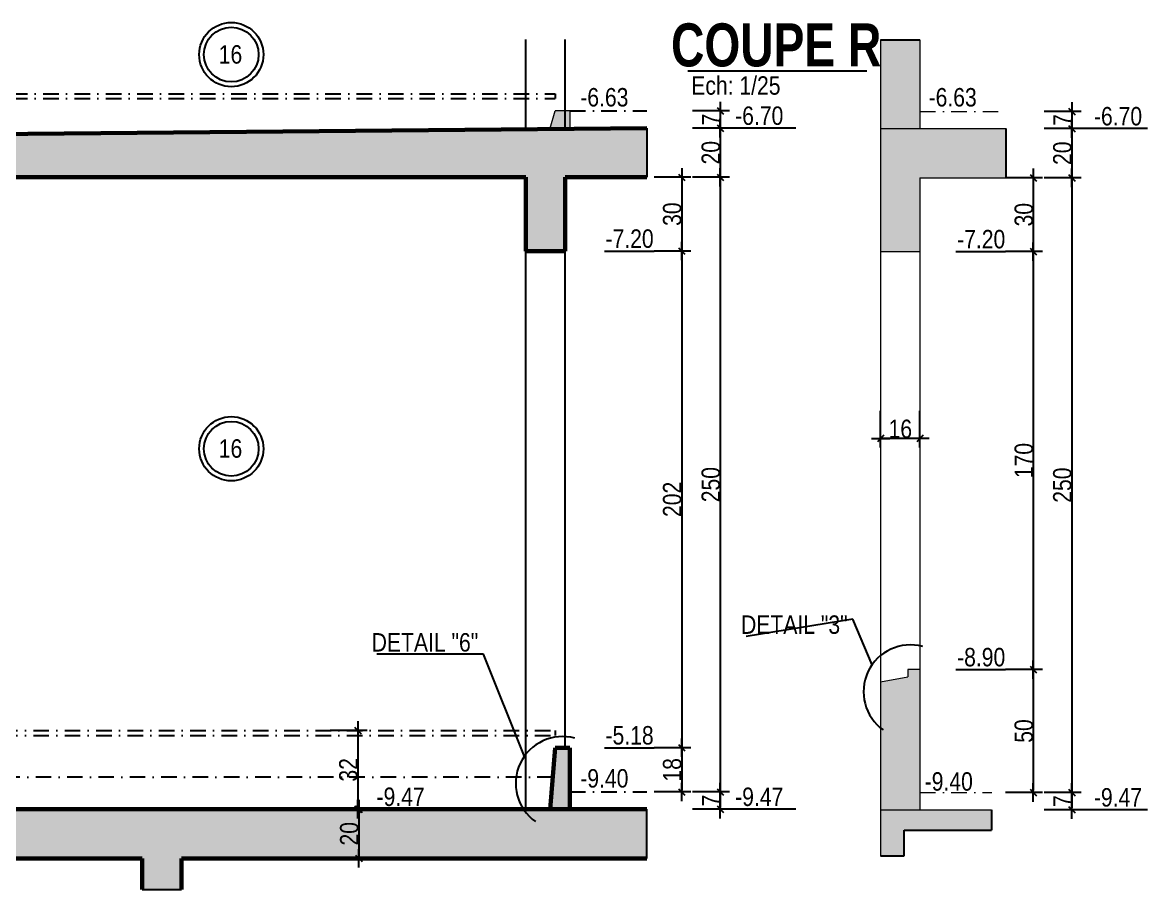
# Model space of a CAD drawing. Header units: millimetres. Extents: x 0 to 26881, y -27198 to -22998.
# Drawn here: x 25099 to 26014, y -25624 to -24919 of the extents above; entities that cross this region are included whole.
import ezdxf
from ezdxf.enums import TextEntityAlignment as Align

# ---------------------------------------------------------------- set-up
doc = ezdxf.new("R2010")
doc.units = ezdxf.units.MM
doc.linetypes.add('TIRETPTX2', pattern=[50.8, 25.4, -12.7, 0, -12.7])
for name, color, linetype in [('01_cote_gen', 4, 'Continuous'), ('01_linteaux', 2, 'Continuous'), ('01_poch_BN', 9, 'Continuous'), ('01_texte', 230, 'Continuous'), ('AA_COTES', 2, 'Continuous')]:
    doc.layers.add(name, color=color, linetype=linetype)
doc.layers.add('01_murs_coup', color=5, linetype='Continuous', lineweight=60)
doc.layers.add('01_tram_axes', color=2, linetype='TIRETPTX2', lineweight=9)
doc.styles.add('ARIAL NA', font='ARIALN.TTF')
doc.styles.add('impact', font='impact.ttf')
doc.styles.add('STYLE2', font='ARIALN.TTF')
doc.dimstyles.new('JB25', dxfattribs={"dimscale": 0.1, "dimtxt": 150, "dimasz": 15, "dimexe": 0.1, "dimexo": 0.1, "dimgap": 0.09, "dimtad": 1, "dimdec": 1, "dimlfac": 0.5, "dimdsep": 46, "dimtxsty": 'STYLE2', "dimblk1": 'BOND_G', "dimblk2": 'BOND_D', "dimsah": 1, "dimcen": 1.5, "dimdle": 0.01, "dimse1": 1, "dimse2": 1, "dimclrd": 4, "dimclre": 2, "dimclrt": 6, "dimazin": 2, "dimtfac": 2.333333, "dimtdec": 1, "dimtix": 1, "dimtmove": 2, "dimatfit": 3, "dimldrblk": 'BOND_G', "dimfxl": 1, "dimtolj": 1, "dimtzin": 0, "dimarcsym": 0})

# ---------------------------------------------------------------- blocks, each defined once
blk = doc.blocks.new('BOND_G')
at = {"layer": 'AA_COTES', "color": 0}
for p, q in [((0, -5), (0, 15)), ((5, 0), (-5, 0)), ((1.77, 1.77), (-1.77, -1.77))]:
    blk.add_line(p, q, dxfattribs=at)
blk = doc.blocks.new('BOND_D')
at = {"layer": 'AA_COTES', "color": 0}
for p, q in [((5, 0), (-5, 0)), ((-1.77, -1.77), (1.77, 1.77)), ((0, 5), (0, -15))]:
    blk.add_line(p, q, dxfattribs=at)
blk = doc.blocks.new('*D3697')
at = {"layer": '01_cote_gen', "color": 4, "lineweight": -2, "transparency": 16777216}
blk.add_line((25372.52, -25560.42), (25372.52, -25597.42), dxfattribs=at)
at = {"layer": 'Defpoints', "color": 0, "transparency": 16777216}
for p in [(25399.21, -25558.92), (25372.52, -25598.92), (25399.21, -25598.92)]:
    blk.add_point(p, dxfattribs=at)
at = {"layer": '01_cote_gen', "color": 4, "lineweight": -2, "transparency": 16777216, "xscale": 1.5, "yscale": 1.5, "zscale": 1.5}
for name, p, rotation in [('BOND_G', (25372.52, -25558.92), 90), ('BOND_D', (25372.52, -25598.92), 270)]:
    blk.add_blockref(name, p, dxfattribs=dict(at, rotation=rotation))
at = {"layer": '01_cote_gen', "color": 6, "transparency": 16777216, "insert": (25364.85, -25578.92), "char_height": 15, "attachment_point": 5, "rotation": 90, "style": 'STYLE2'}
blk.add_mtext('\\A1;20', dxfattribs=at)
blk = doc.blocks.new('*D3698')
at = {"layer": '01_cote_gen', "color": 4, "lineweight": -2, "transparency": 16777216}
blk.add_line((25371.79, -25496.42), (25371.79, -25557.42), dxfattribs=at)
at = {"layer": 'Defpoints', "color": 0, "transparency": 16777216}
for p in [(25390.5, -25494.92), (25371.79, -25558.92), (25405.23, -25558.92)]:
    blk.add_point(p, dxfattribs=at)
at = {"layer": '01_cote_gen', "color": 4, "lineweight": -2, "transparency": 16777216, "xscale": 1.5, "yscale": 1.5, "zscale": 1.5}
for name, p, rotation in [('BOND_G', (25371.79, -25494.92), 90), ('BOND_D', (25371.79, -25558.92), 270)]:
    blk.add_blockref(name, p, dxfattribs=dict(at, rotation=rotation))
at = {"layer": '01_cote_gen', "color": 6, "transparency": 16777216, "insert": (25364.12, -25526.92), "char_height": 15, "attachment_point": 5, "rotation": 90, "style": 'STYLE2'}
blk.add_mtext('\\A1;32', dxfattribs=at)
blk = doc.blocks.new('*D3699')
at = {"layer": '01_cote_gen', "color": 4, "lineweight": -2, "transparency": 16777216}
blk.add_line((25666.6, -25546.42), (25666.6, -25557.42), dxfattribs=at)
at = {"layer": 'Defpoints', "color": 0, "transparency": 16777216}
for p in [(25643.57, -25544.92, 9.99), (25643.57, -25558.92), (25666.6, -25558.92)]:
    blk.add_point(p, dxfattribs=at)
at = {"layer": '01_cote_gen', "color": 4, "lineweight": -2, "transparency": 16777216, "xscale": 1.5, "yscale": 1.5, "zscale": 1.5}
for name, p, rotation in [('BOND_G', (25666.6, -25544.92), 90), ('BOND_D', (25666.6, -25558.92), 270)]:
    blk.add_blockref(name, p, dxfattribs=dict(at, rotation=rotation))
at = {"layer": '01_cote_gen', "color": 6, "transparency": 16777216, "insert": (25659.09, -25551.92), "char_height": 15, "attachment_point": 5, "rotation": 90, "style": 'STYLE2'}
blk.add_mtext('\\A1;7', dxfattribs=at)
blk = doc.blocks.new('*D3701')
at = {"layer": '01_cote_gen', "color": 4, "lineweight": -2, "transparency": 16777216}
blk.add_line((25666.6, -24992.42), (25666.6, -25003.42), dxfattribs=at)
at = {"layer": 'Defpoints', "color": 0, "transparency": 16777216}
for p in [(25643.57, -24990.92, 9.99), (25643.57, -25004.92), (25666.6, -25004.92)]:
    blk.add_point(p, dxfattribs=at)
at = {"layer": '01_cote_gen', "color": 4, "lineweight": -2, "transparency": 16777216, "xscale": 1.5, "yscale": 1.5, "zscale": 1.5}
for name, p, rotation in [('BOND_G', (25666.6, -24990.92), 90), ('BOND_D', (25666.6, -25004.92), 270)]:
    blk.add_blockref(name, p, dxfattribs=dict(at, rotation=rotation))
at = {"layer": '01_cote_gen', "color": 6, "transparency": 16777216, "insert": (25659.09, -24997.92), "char_height": 15, "attachment_point": 5, "rotation": 90, "style": 'STYLE2'}
blk.add_mtext('\\A1;7', dxfattribs=at)
blk = doc.blocks.new('*D3702')
at = {"layer": '01_cote_gen', "color": 4, "lineweight": -2, "ltscale": 0.1, "transparency": 16777216}
blk.add_line((25827.52, -25257.34), (25798.52, -25257.34), dxfattribs=at)
at = {"layer": 'Defpoints', "color": 0, "ltscale": 0.1, "transparency": 16777216}
for p in [(25829.02, -25220.42), (25797.02, -25257.34), (25797.02, -25265.62)]:
    blk.add_point(p, dxfattribs=at)
at = {"layer": '01_cote_gen', "color": 4, "lineweight": -2, "ltscale": 0.1, "transparency": 16777216, "xscale": 1.5, "yscale": 1.5, "zscale": 1.5, "rotation": 180}
blk.add_blockref('BOND_D', (25797.02, -25257.34), dxfattribs=at)
at = {"layer": '01_cote_gen', "color": 4, "lineweight": -2, "ltscale": 0.1, "transparency": 16777216, "xscale": 1.5, "yscale": 1.5, "zscale": 1.5}
blk.add_blockref('BOND_G', (25829.02, -25257.34), dxfattribs=at)
at = {"layer": '01_cote_gen', "color": 6, "ltscale": 0.1, "transparency": 16777216, "insert": (25813.02, -25249.68), "char_height": 15, "attachment_point": 5, "style": 'STYLE2'}
blk.add_mtext('\\A1;16', dxfattribs=at)
blk = doc.blocks.new('*D3703')
at = {"layer": '01_cote_gen', "color": 4, "lineweight": -2, "ltscale": 0.1, "transparency": 16777216}
blk.add_line((25921.22, -25046.85), (25921.22, -25103.85), dxfattribs=at)
at = {"layer": 'Defpoints', "color": 0, "ltscale": 0.1, "transparency": 16777216}
for p in [(25898.88, -25045.35), (25829.02, -25105.35), (25921.22, -25105.35)]:
    blk.add_point(p, dxfattribs=at)
at = {"layer": '01_cote_gen', "color": 4, "lineweight": -2, "ltscale": 0.1, "transparency": 16777216, "xscale": 1.5, "yscale": 1.5, "zscale": 1.5}
for name, p, rotation in [('BOND_G', (25921.22, -25045.35), 90), ('BOND_D', (25921.22, -25105.35), 270)]:
    blk.add_blockref(name, p, dxfattribs=dict(at, rotation=rotation))
at = {"layer": '01_cote_gen', "color": 6, "ltscale": 0.1, "transparency": 16777216, "insert": (25913.56, -25075.35), "char_height": 15, "attachment_point": 5, "rotation": 90, "style": 'STYLE2'}
blk.add_mtext('\\A1;30', dxfattribs=at)
blk = doc.blocks.new('*D3704')
at = {"layer": '01_cote_gen', "color": 4, "lineweight": -2, "ltscale": 0.1, "transparency": 16777216}
blk.add_line((25952.6, -25006.85), (25952.6, -25043.85), dxfattribs=at)
at = {"layer": 'Defpoints', "color": 0, "ltscale": 0.1, "transparency": 16777216}
for p in [(25898.88, -25005.35), (25888.87, -25045.35), (25952.6, -25045.35)]:
    blk.add_point(p, dxfattribs=at)
at = {"layer": '01_cote_gen', "color": 4, "lineweight": -2, "ltscale": 0.1, "transparency": 16777216, "xscale": 1.5, "yscale": 1.5, "zscale": 1.5}
for name, p, rotation in [('BOND_G', (25952.6, -25005.35), 90), ('BOND_D', (25952.6, -25045.35), 270)]:
    blk.add_blockref(name, p, dxfattribs=dict(at, rotation=rotation))
at = {"layer": '01_cote_gen', "color": 6, "ltscale": 0.1, "transparency": 16777216, "insert": (25944.93, -25025.35), "char_height": 15, "attachment_point": 5, "rotation": 90, "style": 'STYLE2'}
blk.add_mtext('\\A1;20', dxfattribs=at)
blk = doc.blocks.new('*D3705')
at = {"layer": '01_cote_gen', "color": 4, "lineweight": -2, "ltscale": 0.1, "transparency": 16777216}
blk.add_line((25921.22, -25106.85), (25921.22, -25443.85), dxfattribs=at)
at = {"layer": 'Defpoints', "color": 0, "ltscale": 0.1, "transparency": 16777216}
for p in [(25913.72, -25105.35), (25829.02, -25445.35), (25921.22, -25445.35)]:
    blk.add_point(p, dxfattribs=at)
at = {"layer": '01_cote_gen', "color": 4, "lineweight": -2, "ltscale": 0.1, "transparency": 16777216, "xscale": 1.5, "yscale": 1.5, "zscale": 1.5}
for name, p, rotation in [('BOND_G', (25921.22, -25105.35), 90), ('BOND_D', (25921.22, -25445.35), 270)]:
    blk.add_blockref(name, p, dxfattribs=dict(at, rotation=rotation))
at = {"layer": '01_cote_gen', "color": 6, "ltscale": 0.1, "transparency": 16777216, "insert": (25913.56, -25275.35), "char_height": 15, "attachment_point": 5, "rotation": 90, "style": 'STYLE2'}
blk.add_mtext('\\A1;170', dxfattribs=at)
blk = doc.blocks.new('*D3706')
at = {"layer": '01_cote_gen', "color": 4, "lineweight": -2, "ltscale": 0.1, "transparency": 16777216}
blk.add_line((25952.6, -24992.85), (25952.6, -25003.85), dxfattribs=at)
at = {"layer": 'Defpoints', "color": 0, "ltscale": 0.1, "transparency": 16777216}
for p in [(25898.88, -24991.35), (25886.51, -25005.35), (25952.6, -25005.35)]:
    blk.add_point(p, dxfattribs=at)
at = {"layer": '01_cote_gen', "color": 4, "lineweight": -2, "ltscale": 0.1, "transparency": 16777216, "xscale": 1.5, "yscale": 1.5, "zscale": 1.5}
for name, p, rotation in [('BOND_G', (25952.6, -24991.35), 90), ('BOND_D', (25952.6, -25005.35), 270)]:
    blk.add_blockref(name, p, dxfattribs=dict(at, rotation=rotation))
at = {"layer": '01_cote_gen', "color": 6, "ltscale": 0.1, "transparency": 16777216, "insert": (25945.09, -24998.35), "char_height": 15, "attachment_point": 5, "rotation": 90, "style": 'STYLE2'}
blk.add_mtext('\\A1;7', dxfattribs=at)
blk = doc.blocks.new('*D3715')
at = {"layer": '01_cote_gen', "color": 4, "lineweight": -2, "ltscale": 0.1, "transparency": 16777216}
blk.add_line((25666.6, -25006.42), (25666.6, -25043.42), dxfattribs=at)
at = {"layer": 'Defpoints', "color": 0, "ltscale": 0.1, "transparency": 16777216}
for p in [(25610.67, -25004.92), (25610.67, -25044.92), (25666.6, -25044.92)]:
    blk.add_point(p, dxfattribs=at)
at = {"layer": '01_cote_gen', "color": 4, "lineweight": -2, "ltscale": 0.1, "transparency": 16777216, "xscale": 1.5, "yscale": 1.5, "zscale": 1.5}
for name, p, rotation in [('BOND_G', (25666.6, -25004.92), 90), ('BOND_D', (25666.6, -25044.92), 270)]:
    blk.add_blockref(name, p, dxfattribs=dict(at, rotation=rotation))
at = {"layer": '01_cote_gen', "color": 6, "ltscale": 0.1, "transparency": 16777216, "insert": (25658.93, -25024.92), "char_height": 15, "attachment_point": 5, "rotation": 90, "style": 'STYLE2'}
blk.add_mtext('\\A1;20', dxfattribs=at)
blk = doc.blocks.new('*D3716')
at = {"layer": '01_cote_gen', "color": 4, "lineweight": -2, "ltscale": 0.1, "transparency": 16777216}
blk.add_line((25635.21, -25046.42), (25635.21, -25103.42), dxfattribs=at)
at = {"layer": 'Defpoints', "color": 0, "ltscale": 0.1, "transparency": 16777216}
for p in [(25546, -25044.92), (25512.72, -25104.92), (25635.21, -25104.92)]:
    blk.add_point(p, dxfattribs=at)
at = {"layer": '01_cote_gen', "color": 4, "lineweight": -2, "ltscale": 0.1, "transparency": 16777216, "xscale": 1.5, "yscale": 1.5, "zscale": 1.5}
for name, p, rotation in [('BOND_G', (25635.21, -25044.92), 90), ('BOND_D', (25635.21, -25104.92), 270)]:
    blk.add_blockref(name, p, dxfattribs=dict(at, rotation=rotation))
at = {"layer": '01_cote_gen', "color": 6, "ltscale": 0.1, "transparency": 16777216, "insert": (25627.54, -25074.92), "char_height": 15, "attachment_point": 5, "rotation": 90, "style": 'STYLE2'}
blk.add_mtext('\\A1;30', dxfattribs=at)
blk = doc.blocks.new('*D3717')
at = {"layer": '01_cote_gen', "color": 4, "lineweight": -2, "ltscale": 0.1, "transparency": 16777216}
blk.add_line((25635.21, -25106.42), (25635.21, -25507.42), dxfattribs=at)
at = {"layer": 'Defpoints', "color": 0, "ltscale": 0.1, "transparency": 16777216}
for p in [(25612.71, -25104.92), (25516.72, -25508.92), (25635.21, -25508.92)]:
    blk.add_point(p, dxfattribs=at)
at = {"layer": '01_cote_gen', "color": 4, "lineweight": -2, "ltscale": 0.1, "transparency": 16777216, "xscale": 1.5, "yscale": 1.5, "zscale": 1.5}
for name, p, rotation in [('BOND_G', (25635.21, -25104.92), 90), ('BOND_D', (25635.21, -25508.92), 270)]:
    blk.add_blockref(name, p, dxfattribs=dict(at, rotation=rotation))
at = {"layer": '01_cote_gen', "color": 6, "ltscale": 0.1, "transparency": 16777216, "insert": (25627.54, -25306.92), "char_height": 15, "attachment_point": 5, "rotation": 90, "style": 'STYLE2'}
blk.add_mtext('\\A1;202', dxfattribs=at)
blk = doc.blocks.new('*D3718')
at = {"layer": '01_cote_gen', "color": 4, "lineweight": -2, "ltscale": 0.1, "transparency": 16777216}
blk.add_line((25635.21, -25510.42), (25635.21, -25543.42), dxfattribs=at)
at = {"layer": 'Defpoints', "color": 0, "ltscale": 0.1, "transparency": 16777216}
for p in [(25612.71, -25508.92), (25579.28, -25544.92, 9.99), (25635.21, -25544.92)]:
    blk.add_point(p, dxfattribs=at)
at = {"layer": '01_cote_gen', "color": 4, "lineweight": -2, "ltscale": 0.1, "transparency": 16777216, "xscale": 1.5, "yscale": 1.5, "zscale": 1.5}
for name, p, rotation in [('BOND_G', (25635.21, -25508.92), 90), ('BOND_D', (25635.21, -25544.92), 270)]:
    blk.add_blockref(name, p, dxfattribs=dict(at, rotation=rotation))
at = {"layer": '01_cote_gen', "color": 6, "ltscale": 0.1, "transparency": 16777216, "insert": (25627.54, -25526.92), "char_height": 15, "attachment_point": 5, "rotation": 90, "style": 'STYLE2'}
blk.add_mtext('\\A1;18', dxfattribs=at)
blk = doc.blocks.new('*D3719')
at = {"layer": '01_cote_gen', "color": 4, "lineweight": -2, "ltscale": 0.1, "transparency": 16777216}
blk.add_line((25666.6, -25046.42), (25666.6, -25543.42), dxfattribs=at)
at = {"layer": 'Defpoints', "color": 0, "ltscale": 0.1, "transparency": 16777216}
for p in [(25579.28, -25044.92), (25579.8, -25544.92), (25666.6, -25544.92)]:
    blk.add_point(p, dxfattribs=at)
at = {"layer": '01_cote_gen', "color": 4, "lineweight": -2, "ltscale": 0.1, "transparency": 16777216, "xscale": 1.5, "yscale": 1.5, "zscale": 1.5}
for name, p, rotation in [('BOND_G', (25666.6, -25044.92), 90), ('BOND_D', (25666.6, -25544.92), 270)]:
    blk.add_blockref(name, p, dxfattribs=dict(at, rotation=rotation))
at = {"layer": '01_cote_gen', "color": 6, "ltscale": 0.1, "transparency": 16777216, "insert": (25658.93, -25294.92), "char_height": 15, "attachment_point": 5, "rotation": 90, "style": 'STYLE2'}
blk.add_mtext('\\A1;250', dxfattribs=at)
blk = doc.blocks.new('*D3931')
at = {"layer": '01_cote_gen', "color": 4, "lineweight": -2, "ltscale": 0.1, "transparency": 16777216}
blk.add_line((25921.19, -25446.85), (25921.19, -25543.82), dxfattribs=at)
at = {"layer": 'Defpoints', "color": 0, "ltscale": 0.1, "transparency": 16777216}
for p in [(25913.72, -25445.35), (25887.41, -25545.32), (25921.19, -25545.32)]:
    blk.add_point(p, dxfattribs=at)
at = {"layer": '01_cote_gen', "color": 4, "lineweight": -2, "ltscale": 0.1, "transparency": 16777216, "xscale": 1.5, "yscale": 1.5, "zscale": 1.5}
for name, p, rotation in [('BOND_G', (25921.19, -25445.35), 90), ('BOND_D', (25921.19, -25545.32), 270)]:
    blk.add_blockref(name, p, dxfattribs=dict(at, rotation=rotation))
at = {"layer": '01_cote_gen', "color": 6, "ltscale": 0.1, "transparency": 16777216, "insert": (25913.52, -25495.33), "char_height": 15, "attachment_point": 5, "rotation": 90, "style": 'STYLE2'}
blk.add_mtext('\\A1;50', dxfattribs=at)
blk = doc.blocks.new('*D3932')
at = {"layer": '01_cote_gen', "color": 4, "lineweight": -2, "ltscale": 0.1, "transparency": 16777216}
blk.add_line((25952.56, -25046.85), (25952.56, -25543.82), dxfattribs=at)
at = {"layer": 'Defpoints', "color": 0, "ltscale": 0.1, "transparency": 16777216}
for p in [(25945.1, -25045.35), (25887.41, -25545.32), (25952.56, -25545.32)]:
    blk.add_point(p, dxfattribs=at)
at = {"layer": '01_cote_gen', "color": 4, "lineweight": -2, "ltscale": 0.1, "transparency": 16777216, "xscale": 1.5, "yscale": 1.5, "zscale": 1.5}
for name, p, rotation in [('BOND_G', (25952.56, -25045.35), 90), ('BOND_D', (25952.56, -25545.32), 270)]:
    blk.add_blockref(name, p, dxfattribs=dict(at, rotation=rotation))
at = {"layer": '01_cote_gen', "color": 6, "ltscale": 0.1, "transparency": 16777216, "insert": (25944.89, -25295.33), "char_height": 15, "attachment_point": 5, "rotation": 90, "style": 'STYLE2'}
blk.add_mtext('\\A1;250', dxfattribs=at)
blk = doc.blocks.new('*D3933')
at = {"layer": '01_cote_gen', "color": 4, "lineweight": -2, "ltscale": 0.1, "transparency": 16777216}
blk.add_line((25952.56, -25546.82), (25952.56, -25557.82), dxfattribs=at)
at = {"layer": 'Defpoints', "color": 0, "ltscale": 0.1, "transparency": 16777216}
for p in [(25910.29, -25545.32), (25887.2, -25559.32), (25952.56, -25559.32)]:
    blk.add_point(p, dxfattribs=at)
at = {"layer": '01_cote_gen', "color": 4, "lineweight": -2, "ltscale": 0.1, "transparency": 16777216, "xscale": 1.5, "yscale": 1.5, "zscale": 1.5}
for name, p, rotation in [('BOND_G', (25952.56, -25545.32), 90), ('BOND_D', (25952.56, -25559.32), 270)]:
    blk.add_blockref(name, p, dxfattribs=dict(at, rotation=rotation))
at = {"layer": '01_cote_gen', "color": 6, "ltscale": 0.1, "transparency": 16777216, "insert": (25945.05, -25552.32), "char_height": 15, "attachment_point": 5, "rotation": 90, "style": 'STYLE2'}
blk.add_mtext('\\A1;7', dxfattribs=at)

msp = doc.modelspace()

# ---------------------------------------------------------------- hatches: boundary and pattern name
at = {"layer": '01_poch_BN', "ltscale": 0.1}
h = msp.add_hatch(color=256, dxfattribs=at)
h.dxf.hatch_style = 1
h.paths.add_polyline_path([(25829.02, -24933.2), (25797.02, -24933.2), (25797.02, -25005.35), (25829.02, -25005.35)])
h.paths.add_polyline_path([(25898.88, -25005.35), (25797.02, -25005.35), (25797.02, -25105.35), (25829.02, -25105.35), (25829.02, -25045.35), (25898.88, -25045.35)])
h = msp.add_hatch(color=256, dxfattribs=at)
h.dxf.hatch_style = 1
edge = h.paths.add_edge_path()
edge.add_line((25606.87, -25004.92), (24948.31, -25010.92))
edge.add_line((24948.31, -25010.92), (24948.31, -25044.92))
edge.add_line((24948.31, -25044.92), (24954.31, -25044.92))
edge.add_line((24954.31, -25044.92), (24954.31, -25040.92))
edge.add_arc((24954.31, -25044.92), 4, 0, 90, ccw=False)
edge.add_line((24958.31, -25044.92), (25508.31, -25044.92))
edge.add_line((25508.31, -25044.92), (25508.31, -25104.92))
edge.add_line((25508.31, -25104.92), (25540.31, -25104.92))
edge.add_line((25540.31, -25104.92), (25540.31, -25044.92))
edge.add_line((25540.31, -25044.92), (25606.87, -25044.92))
edge.add_line((25606.87, -25044.92), (25606.87, -25004.92))
h.paths.add_polyline_path([(25544.31, -24990.92), (25532.31, -24990.92), (25528.1, -25005.64), (25544.31, -25005.49)])
h.paths.add_polyline_path([(25606.87, -25558.92), (24980.31, -25558.92), (24980.31, -25598.92), (25196.31, -25598.92), (25196.31, -25624.25), (25228.31, -25624.25), (25228.31, -25598.92), (25606.87, -25598.92)])
h = msp.add_hatch(color=256, dxfattribs=at)
h.dxf.hatch_style = 1
h.paths.add_polyline_path([(25828.98, -25445.75), (25818.98, -25445.75), (25818.98, -25465.75), (25818.98, -25451.75), (25796.98, -25455.75), (25796.98, -25469.75), (25796.98, -25559.32), (25828.98, -25559.32)])
h.paths.add_polyline_path([(25887.2, -25559.32), (25796.98, -25559.32), (25796.98, -25595.17), (25796.98, -25596.99), (25816.13, -25596.99), (25816.13, -25576.02), (25887.2, -25576.02)])
h = msp.add_hatch(color=256, dxfattribs=at)
h.dxf.hatch_style = 1
h.paths.add_polyline_path([(25544.31, -25508.92), (25532.31, -25508.92), (25528.31, -25558.92), (25544.31, -25558.92)])

# ---------------------------------------------------------------- linework, layer by layer
at = {"layer": '01_linteaux'}
for p, q in [((25508.31, -25005.82), (25508.31, -24932.78)), ((25540.31, -25005.53), (25540.31, -24932.78)), ((25508.31, -25558.92), (25508.31, -25104.92)), ((25540.31, -25508.92), (25540.31, -25104.92))]:
    msp.add_line(p, q, dxfattribs=at)
at = {"layer": '01_linteaux', "linetype": 'TIRETPTX2', "ltscale": 0.5}
for p, q in [((24988.29, -24976.92, 9.77), (25532.27, -24976.92, 9.77)), ((24988.29, -24980.92, 9.77), (25532.27, -24980.92, 9.77)), ((25532.29, -24976.92, 9.77), (25532.29, -24980.92, 9.77)), ((25544.31, -24990.92, 9.25), (25606.87, -24990.92, 9.99)), ((24980.31, -25494.92), (25532.29, -25494.92)), ((25532.29, -25494.92), (25532.29, -25498.92)), ((24980.31, -25498.92), (25532.29, -25498.92)), ((25530.39, -25532.92), (24980.31, -25532.92)), ((25544.31, -25544.92, 9.25), (25606.87, -25544.92, 9.99))]:
    msp.add_line(p, q, dxfattribs=at)
at = {"layer": '01_linteaux', "lineweight": 0}
for p, q in [((25797.02, -25105.35), (25797.02, -25455.35)), ((25829.02, -25105.35), (25829.02, -25445.35))]:
    msp.add_line(p, q, dxfattribs=at)
at = {"layer": '01_murs_coup', "linetype": 'Continuous', "lineweight": 0}
for p, q in [((25797.02, -24933.2), (25797.02, -25005.35)), ((25829.02, -24933.2), (25829.02, -25005.35)), ((25528.28, -25005.02, 9.25), (25532.31, -24990.92, 9.25)), ((25544.31, -24990.92, 9.25), (25532.31, -24990.92, 9.25)), ((25544.31, -24990.92, 9.25), (25544.31, -25004.92, 9.25)), ((25797.02, -25005.35), (25797.02, -25105.35)), ((25797.02, -25005.35), (25898.88, -25005.35)), ((25829.02, -25045.35), (25829.02, -25105.35)), ((25829.02, -25045.35), (25898.88, -25045.35)), ((25797.02, -25105.35), (25829.02, -25105.35)), ((25819.02, -25445.35), (25819.02, -25451.35)), ((25829.02, -25445.35), (25819.02, -25445.35)), ((25829.02, -25445.35), (25828.98, -25559.32)), ((25797.02, -25455.35), (25796.98, -25596.99)), ((25797.02, -25455.35), (25819.02, -25451.35)), ((25796.98, -25559.32), (25887.2, -25559.32)), ((25796.98, -25559.32), (25796.98, -25595.17))]:
    msp.add_line(p, q, dxfattribs=at)
at = {"layer": '01_murs_coup'}
for p, q in [((24948.31, -25010.92), (25606.87, -25004.92)), ((24958.31, -25044.92), (25508.31, -25044.92)), ((25508.31, -25104.92), (25508.31, -25044.92)), ((25540.31, -25104.92), (25540.31, -25044.92)), ((25540.31, -25044.92), (25606.87, -25044.92)), ((25508.31, -25104.92), (25540.31, -25104.92)), ((25532.31, -25508.92), (25528.31, -25558.92)), ((25544.31, -25508.92), (25532.31, -25508.92)), ((25544.31, -25558.92), (25544.31, -25508.92)), ((25606.87, -25558.92), (24980.31, -25558.92)), ((25196.31, -25598.92), (24980.31, -25598.92)), ((25196.31, -25624.25), (25196.31, -25598.92)), ((25606.87, -25598.92), (25228.31, -25598.92)), ((25228.31, -25624.25), (25228.31, -25598.92))]:
    msp.add_line(p, q, dxfattribs=at)
at = {"layer": '01_poch_BN', "ltscale": 0.1}
for p, q in [((25797.02, -24933.2), (25829.02, -24933.2)), ((25606.87, -25004.92), (25606.87, -25044.92)), ((25898.88, -25005.35), (25898.88, -25045.35)), ((25887.2, -25559.32), (25887.2, -25576.02)), ((25816.13, -25596.99), (25816.13, -25576.02)), ((25816.13, -25576.02), (25887.2, -25576.02)), ((25796.98, -25596.99), (25816.13, -25596.99)), ((25196.31, -25624.25), (25228.31, -25624.25))]:
    msp.add_line(p, q, dxfattribs=at)
at = {"layer": '01_poch_BN'}
msp.add_line((25606.87, -25598.92), (25606.87, -25558.92), dxfattribs=at)
at = {"layer": '01_texte'}
for p, q in [((25640.24, -24958.33), (25785.84, -24958.33)), ((25728.1, -25004.92), (25674.1, -25004.92)), ((26014.1, -25005.35), (25960.1, -25005.35)), ((25572.31, -25104.92), (25612.71, -25104.92)), ((25858.32, -25105.35), (25898.72, -25105.35)), ((25774.46, -25404.45), (25687.74, -25418.45)), ((25790.11, -25441.37), (25774.46, -25404.45)), ((25474.01, -25432.86), (25387.29, -25432.86)), ((25507.2, -25515.93), (25474.01, -25432.86)), ((25858.32, -25445.35), (25898.72, -25445.35)), ((25572.31, -25508.92), (25612.71, -25508.92)), ((25435.46, -25558.92), (25381.35, -25558.92)), ((25728.1, -25558.92), (25674.1, -25558.92)), ((26014.06, -25559.32), (25960.06, -25559.32))]:
    msp.add_line(p, q, dxfattribs=at)
for centre, radius in [((25268.81, -24945.13), 26.12), ((25268.81, -24945.13), 22.24), ((25268.81, -25265.71), 26.12), ((25268.81, -25265.71), 22.24)]:
    msp.add_circle(centre, radius, dxfattribs=at)
for centre in [(25821.21, -25463.38), (25538.31, -25537.94)]:
    msp.add_arc(centre, 38.11, 74.78607, 234.73687, dxfattribs=at)
at = {"layer": '01_tram_axes', "ltscale": 0.5}
for p, q in [((25829.02, -24991.35), (25898.88, -24991.35)), ((25828.98, -25545.32), (25887.41, -25545.32))]:
    msp.add_line(p, q, dxfattribs=at)

# ---------------------------------------------------------------- texts
at = {"layer": '01_texte', "style": 'impact'}
msp.add_text('COUPE R', height=35, dxfattribs=at).set_placement((25712.05, -24937.23), align=Align.MIDDLE)
at = {"layer": '01_texte'}
for s, style, p in [('16', 'STYLE2', (25258.62, -24952.45)), ('Ech: 1/25', 'STYLE2', (25642.98, -24977.73)), ('-6.63', 'ARIAL NA', (25552.69, -24987.33)), ('-6.63', 'ARIAL NA', (25836.02, -24987.33)), ('-6.70', 'ARIAL NA', (25678.69, -25002.31)), ('-6.70', 'ARIAL NA', (25970.53, -25002.73)), ('-7.20', 'ARIAL NA', (25573.22, -25102.31)), ('-7.20', 'ARIAL NA', (25859.23, -25102.73)), ('16', 'STYLE2', (25258.62, -25273.03)), ('DETAIL "3"', 'ARIAL NA', (25683.48, -25416.29)), ('DETAIL "6"', 'ARIAL NA', (25383.03, -25430.7)), ('-8.90', 'ARIAL NA', (25859.23, -25442.73)), ('-5.18', 'ARIAL NA', (25573.22, -25506.31)), ('-9.40', 'ARIAL NA', (25552.69, -25541.33)), ('-9.40', 'ARIAL NA', (25832.86, -25543.84)), ('-9.47', 'ARIAL NA', (25386.97, -25556.31)), ('-9.47', 'ARIAL NA', (25678.69, -25556.31)), ('-9.47', 'ARIAL NA', (25970.49, -25556.79))]:
    msp.add_text(s, height=15, dxfattribs=dict(at, style=style)).set_placement(p)

# ---------------------------------------------------------------- dimensions: what is measured, and where the dimension line sits
at = {"layer": '01_cote_gen'}
for base, p1, p2, picture, middle in [((25666.6, -25004.92), (25643.57, -24990.92, 9.99), (25643.57, -25004.92), '*D3701', (25659.09, -24997.92)), ((25371.79, -25558.92), (25390.5, -25494.92), (25405.23, -25558.92), '*D3698', (25364.12, -25526.92)), ((25666.6, -25558.92), (25643.57, -25544.92, 9.99), (25643.57, -25558.92), '*D3699', (25659.09, -25551.92)), ((25372.52, -25598.92), (25399.21, -25558.92), (25399.21, -25598.92), '*D3697', (25364.85, -25578.92))]:
    dim = msp.add_linear_dim(base=base, p1=p1, p2=p2, angle=90, dimstyle='JB25', dxfattribs=at)
    dim.commit()
    dim.dimension.update_dxf_attribs({"geometry": picture, "text_midpoint": middle})
at = {"layer": '01_cote_gen', "ltscale": 0.1}
for base, p1, p2, angle, picture, middle in [((25952.6, -25005.35), (25898.88, -24991.35), (25886.51, -25005.35), 90, '*D3706', (25945.09, -24998.35)), ((25666.6, -25044.92), (25610.67, -25004.92), (25610.67, -25044.92), 90, '*D3715', (25658.93, -25024.92)), ((25952.6, -25045.35), (25898.88, -25005.35), (25888.87, -25045.35), 90, '*D3704', (25944.93, -25025.35)), ((25635.21, -25104.92), (25546, -25044.92), (25512.72, -25104.92), 90, '*D3716', (25627.54, -25074.92)), ((25666.6, -25544.92), (25579.28, -25044.92), (25579.8, -25544.92), 90, '*D3719', (25658.93, -25294.92)), ((25921.22, -25105.35), (25898.88, -25045.35), (25829.02, -25105.35), 90, '*D3703', (25913.56, -25075.35)), ((25952.56, -25545.32), (25945.1, -25045.35), (25887.41, -25545.32), 90, '*D3932', (25944.89, -25295.33)), ((25635.21, -25508.92), (25612.71, -25104.92), (25516.72, -25508.92), 90, '*D3717', (25627.54, -25306.92)), ((25921.22, -25445.35), (25913.72, -25105.35), (25829.02, -25445.35), 90, '*D3705', (25913.56, -25275.35)), ((25797.02, -25257.34), (25829.02, -25220.42), (25797.02, -25265.62), 180, '*D3702', (25813.02, -25249.68)), ((25921.19, -25545.32), (25913.72, -25445.35), (25887.41, -25545.32), 90, '*D3931', (25913.52, -25495.33)), ((25635.21, -25544.92), (25612.71, -25508.92), (25579.28, -25544.92, 9.99), 90, '*D3718', (25627.54, -25526.92)), ((25952.56, -25559.32), (25910.29, -25545.32), (25887.2, -25559.32), 90, '*D3933', (25945.05, -25552.32))]:
    dim = msp.add_linear_dim(base=base, p1=p1, p2=p2, angle=angle, dimstyle='JB25', dxfattribs=at)
    dim.commit()
    dim.dimension.update_dxf_attribs({"geometry": picture, "text_midpoint": middle})

doc.saveas('drawing.dxf')
